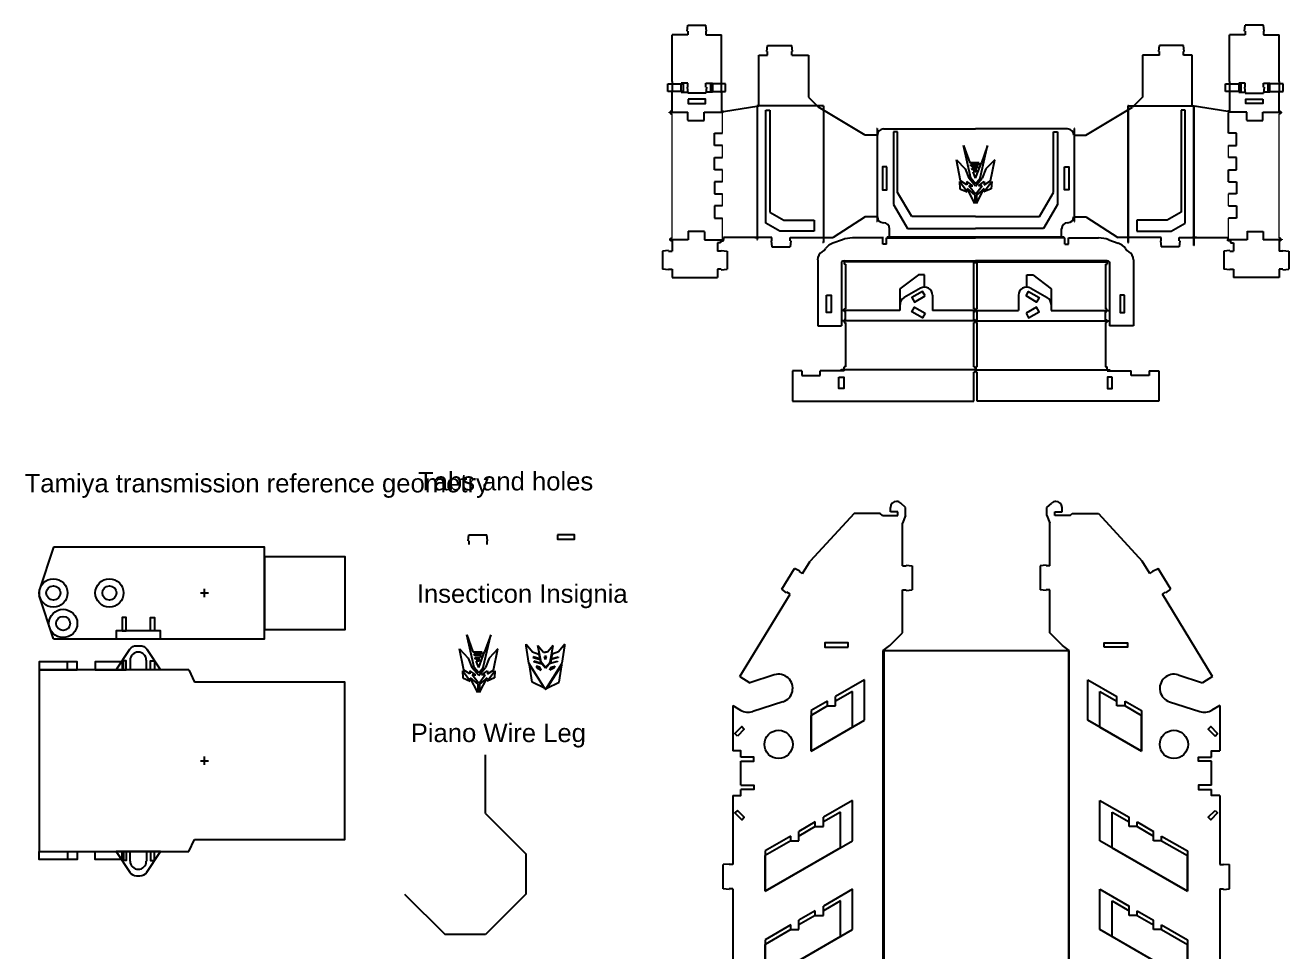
# Model space of a CAD drawing. Header units: inches. Extents: x 1422.9 to 1482.5, y 123.1 to 197.2.
# Drawn here: x 1422.96 to 1435.28, y 167.84 to 176.87 of the extents above; entities that cross this region are included whole.
import ezdxf

# ---------------------------------------------------------------- set-up
doc = ezdxf.new("R2010")
doc.units = ezdxf.units.IN
doc.header["$LTSCALE"] = 0.2
doc.header["$MEASUREMENT"] = 0
doc.layers.get('0').update_dxf_attribs({"color": 255})
for name, color, linetype in [('EXTENTS', 5, 'Continuous'), ('FLEXURES', 1, 'Continuous'), ('OUTLINES', 250, 'Continuous')]:
    doc.layers.add(name, color=color, linetype=linetype)
doc.styles.get("Standard").update_dxf_attribs({"font": 'arial.ttf'})

# ---------------------------------------------------------------- blocks, each defined once
blk = doc.blocks.new('*U195')
at = {"layer": 'OUTLINES'}
blk.add_lwpolyline([(-0.95, 1.08), (0.13, 1.08), (0.13, -3.18), (-0.95, -3.18)], close=True, dxfattribs=at)
blk = doc.blocks.new('*U71')
at = {"layer": 'OUTLINES'}
for p, q in [((-1.5, 2.25), (-2.4, 2.25)), ((-1.5, 2.25), (-1.5, 2.4)), ((-1.5, 2.4), (0, 2.25)), ((0, -2.25), (0, 2.25)), ((-1.5, -2.25), (-2.4, -2.25)), ((-1.5, -2.25), (-1.5, -2.4)), ((-1.5, -2.4), (0, -2.25))]:
    blk.add_line(p, q, dxfattribs=at)
blk = doc.blocks.new('*U167')
at = {"layer": 'OUTLINES'}
blk.add_lwpolyline([(0.16, 1.85), (-0.92, 1.85), (-0.92, -3.91), (0.16, -3.91)], close=True, dxfattribs=at)
blk = doc.blocks.new('Tabs')
at = {"layer": 'OUTLINES'}
for p, q in [((-1.5, 3), (-1.5, 3.15)), ((-1.5, 3.15), (0, 3)), ((-2.4, 3), (-1.5, 3)), ((0, 3), (0, -3)), ((-2.4, -3), (-1.5, -3)), ((-1.5, -3), (-1.5, -3.15)), ((-1.5, -3.15), (0, -3))]:
    blk.add_line(p, q, dxfattribs=at)
blk = doc.blocks.new('*U39')
at = {"layer": 'EXTENTS', "color": 3}
for p, q in [((5, 45.89), (8.69, 52.28)), ((18.69, 52.28), (6.19, 30.63)), ((8.69, 52.28), (18.69, 52.28)), ((27, 45.89), (30.69, 52.28)), ((40.69, 52.28), (28.19, 30.63)), ((30.69, 52.28), (40.69, 52.28)), ((1.5, 39.83), (3.85, 43.89)), ((6.16, 43.89), (3.85, 43.89)), ((6.16, 45.89), (5, 45.89)), ((6.16, 45.89), (6.16, 43.89)), ((23.5, 39.83), (25.85, 43.89)), ((28.16, 43.89), (25.85, 43.89)), ((28.16, 45.89), (27, 45.89)), ((28.16, 45.89), (28.16, 43.89)), ((-28.39, 36.83), (-26.05, 40.89)), ((-26.05, 40.89), (-16.05, 40.89)), ((-16.05, 40.89), (-23.7, 27.63)), ((-3.81, 30.63), (0.35, 37.83)), ((2.66, 37.83), (0.35, 37.83)), ((2.66, 39.83), (1.5, 39.83)), ((2.66, 39.83), (2.66, 37.83)), ((18.19, 30.63), (22.35, 37.83)), ((24.66, 37.83), (22.35, 37.83)), ((24.66, 39.83), (23.5, 39.83)), ((24.66, 39.83), (24.66, 37.83)), ((-33.7, 27.63), (-29.55, 34.83)), ((-27.24, 34.83), (-29.55, 34.83)), ((-27.24, 36.83), (-28.39, 36.83)), ((-27.24, 36.83), (-27.24, 34.83)), ((6.19, 30.63), (-3.81, 30.63)), ((28.19, 30.63), (18.19, 30.63)), ((-23.7, 27.63), (-33.7, 27.63)), ((-23.7, -27.63), (-33.7, -27.63)), ((-33.7, -27.63), (-29.55, -34.83)), ((-16.05, -40.89), (-23.7, -27.63)), ((6.19, -30.63), (-3.81, -30.63)), ((-3.81, -30.63), (0.35, -37.83)), ((18.69, -52.28), (6.19, -30.63)), ((28.19, -30.63), (18.19, -30.63)), ((18.19, -30.63), (22.35, -37.83)), ((40.69, -52.28), (28.19, -30.63)), ((-27.24, -34.83), (-29.55, -34.83)), ((-28.39, -36.83), (-26.05, -40.89)), ((-27.24, -36.83), (-28.39, -36.83)), ((-27.24, -36.83), (-27.24, -34.83)), ((2.66, -37.83), (0.35, -37.83)), ((1.5, -39.83), (3.85, -43.89)), ((2.66, -39.83), (1.5, -39.83)), ((2.66, -39.83), (2.66, -37.83)), ((24.66, -37.83), (22.35, -37.83)), ((24.66, -39.83), (23.5, -39.83)), ((23.5, -39.83), (25.85, -43.89)), ((24.66, -39.83), (24.66, -37.83)), ((-26.05, -40.89), (-16.05, -40.89)), ((6.16, -43.89), (3.85, -43.89)), ((5, -45.89), (8.69, -52.28)), ((6.16, -45.89), (5, -45.89)), ((6.16, -45.89), (6.16, -43.89)), ((28.16, -43.89), (25.85, -43.89)), ((28.16, -45.89), (27, -45.89)), ((27, -45.89), (30.69, -52.28)), ((28.16, -45.89), (28.16, -43.89)), ((8.69, -52.28), (18.69, -52.28)), ((30.69, -52.28), (40.69, -52.28))]:
    blk.add_line(p, q, dxfattribs=at)
at = {"layer": 'FLEXURES'}
for points in [[(-40.95, 23), (-40.95, 22.85), (40.95, 22.85), (40.95, 23)], [(-40.95, -23), (-40.95, -22.85), (40.95, -22.85), (40.95, -23)]]:
    blk.add_lwpolyline(points, close=True, dxfattribs=at)
at = {"layer": 'OUTLINES'}
for p, q in [((-27.35, 60.28), (-16.06, 60.28)), ((-27.35, 60.28), (-26.2, 58.35)), ((-5.06, 60.28), (12.09, 60.28)), ((18.09, 60.28), (22.58, 60.28)), ((22.58, 60.28), (40.69, 60.28)), ((40.69, 60.28), (52.43, 48.26)), ((-34.48, 58.5), (-54.91, 46.08)), ((-34.48, 58.5), (-32.97, 56.02)), ((-34.89, 49.99), (-32.97, 56.02)), ((-28.22, 47.87), (-25.85, 55.33)), ((6.16, 45.89), (9.85, 52.28)), ((7.93, 33.63), (18.69, 52.28)), ((18.69, 52.28), (9.85, 52.28)), ((28.16, 45.89), (31.85, 52.28)), ((29.93, 33.63), (40.69, 52.28)), ((40.69, 52.28), (31.85, 52.28)), ((2.66, 39.83), (5, 43.89)), ((6.16, 43.89), (5, 43.89)), ((6.16, 45.89), (6.16, 43.89)), ((24.66, 39.83), (27, 43.89)), ((28.16, 43.89), (27, 43.89)), ((28.16, 45.89), (28.16, 43.89)), ((56.64, 43.98), (60.01, 40.52)), ((-74.9, 30.24), (-63.08, 41.11)), ((-60.04, 42.97), (-63.08, 41.11)), ((-27.24, 36.83), (-24.89, 40.89)), ((-16.05, 40.89), (-24.89, 40.89)), ((-21.97, 30.63), (-16.05, 40.89)), ((-0.92, 33.63), (1.5, 37.83)), ((2.66, 37.83), (1.5, 37.83)), ((2.66, 39.83), (2.66, 37.83)), ((21.08, 33.63), (23.5, 37.83)), ((24.66, 37.83), (23.5, 37.83)), ((24.66, 39.83), (24.66, 37.83)), ((60.01, 40.52), (60.3, 29.32)), ((-30.82, 30.63), (-28.39, 34.83)), ((-27.24, 34.83), (-28.39, 34.83)), ((-27.24, 36.83), (-27.24, 34.83)), ((7.93, 33.63), (-0.92, 33.63)), ((29.93, 33.63), (21.08, 33.63)), ((-74.9, 23.74), (-74.9, 30.24)), ((-21.97, 30.63), (-30.82, 30.63)), ((74.4, 22.74), (60.3, 29.32)), ((-74.4, 23.24), (-74.9, 23.74)), ((-74.4, 23.24), (-74.4, 21.24)), ((-74.4, 23.24), (-74.4, 21.24)), ((-74.4, 23.24), (-74.4, 23.24)), ((-40.95, 23), (-42.15, 21.39)), ((-40.95, -23), (-40.95, 23)), ((40.95, -23), (40.95, 23)), ((40.95, 23), (42.15, 21.39)), ((74.4, 22.74), (74.4, 19.44)), ((74.4, 22.74), (74.4, 19.44)), ((-75.3, 21.24), (-76.35, 21.24)), ((-75.3, 21.24), (-76.35, 21.24)), ((-75.3, 19.44), (-75.3, 21.24)), ((-75.3, 19.44), (-75.3, 21.24)), ((-74.4, 19.44), (-75.3, 19.44)), ((-74.4, 19.44), (-75.3, 19.44)), ((-74.4, 21.24), (-74.4, 19.44)), ((-74.4, 21.24), (-74.4, 19.44)), ((-42.15, 21.39), (-45.3, 18.24)), ((42.15, 21.39), (45.3, 18.24)), ((74.4, 19.44), (75.3, 19.44)), ((74.4, 19.44), (75.3, 19.44)), ((75.3, 19.44), (75.3, 21.24)), ((75.3, 21.24), (76.35, 21.24)), ((75.3, 19.44), (75.3, 21.24)), ((75.3, 21.24), (76.35, 21.24)), ((-76.35, 17.49), (-77.41, 18.68)), ((-74.4, 17.49), (-76.35, 17.49)), ((-74.4, 17.49), (-72.45, 18.24)), ((-61.95, 18.24), (-72.45, 18.24)), ((-45.3, 18.24), (-55.95, 18.24)), ((55.8, 18.24), (45.3, 18.24)), ((72.45, 18.24), (61.8, 18.24)), ((74.4, 17.49), (72.45, 18.24)), ((74.4, 17.49), (76.35, 17.49)), ((76.35, 17.49), (77.41, 18.68)), ((-76.35, -17.49), (-77.41, -18.68)), ((-74.4, -17.49), (-76.35, -17.49)), ((-74.4, -17.49), (-72.45, -18.24)), ((-61.95, -18.24), (-72.45, -18.24)), ((-45.3, -18.24), (-55.95, -18.24)), ((-42.15, -21.39), (-45.3, -18.24)), ((42.15, -21.39), (45.3, -18.24)), ((55.8, -18.24), (45.3, -18.24)), ((72.45, -18.24), (61.8, -18.24)), ((74.4, -17.49), (72.45, -18.24)), ((74.4, -17.49), (76.35, -17.49)), ((76.35, -17.49), (77.41, -18.68)), ((-75.3, -21.24), (-76.35, -21.24)), ((-75.3, -21.24), (-76.35, -21.24)), ((-75.3, -19.44), (-75.3, -21.24)), ((-74.4, -19.44), (-75.3, -19.44)), ((-75.3, -19.44), (-75.3, -21.24)), ((-74.4, -19.44), (-75.3, -19.44)), ((-74.4, -21.24), (-74.4, -19.44)), ((-74.4, -23.24), (-74.4, -19.44)), ((-40.95, -23), (-42.15, -21.39)), ((40.95, -23), (42.15, -21.39)), ((74.4, -22.74), (74.4, -19.44)), ((74.4, -19.44), (75.3, -19.44)), ((74.4, -22.74), (74.4, -19.44)), ((74.4, -19.44), (75.3, -19.44)), ((75.3, -19.44), (75.3, -21.24)), ((75.3, -19.44), (75.3, -21.24)), ((75.3, -21.24), (76.35, -21.24)), ((75.3, -21.24), (76.35, -21.24)), ((-74.4, -23.24), (-74.9, -23.74)), ((-74.9, -23.74), (-74.9, -30.24)), ((74.4, -22.74), (60.3, -29.32)), ((-74.9, -30.24), (-63.08, -41.11)), ((-21.97, -30.63), (-30.82, -30.63)), ((-30.82, -30.63), (-28.39, -34.83)), ((-21.97, -30.63), (-16.05, -40.89)), ((60.01, -40.52), (60.3, -29.32)), ((7.93, -33.63), (-0.92, -33.63)), ((-0.92, -33.63), (1.5, -37.83)), ((7.93, -33.63), (18.69, -52.28)), ((29.93, -33.63), (21.08, -33.63)), ((21.08, -33.63), (23.5, -37.83)), ((29.93, -33.63), (40.69, -52.28)), ((-27.24, -34.83), (-28.39, -34.83)), ((-27.24, -36.83), (-27.24, -34.83)), ((-27.24, -36.83), (-24.89, -40.89)), ((2.66, -37.83), (1.5, -37.83)), ((2.66, -39.83), (2.66, -37.83)), ((2.66, -39.83), (5, -43.89)), ((24.66, -37.83), (23.5, -37.83)), ((24.66, -39.83), (24.66, -37.83)), ((24.66, -39.83), (27, -43.89)), ((56.64, -43.98), (60.01, -40.52)), ((-60.04, -42.97), (-63.08, -41.11)), ((-16.05, -40.89), (-24.89, -40.89)), ((-34.48, -58.5), (-54.91, -46.08)), ((6.16, -43.89), (5, -43.89)), ((6.16, -45.89), (6.16, -43.89)), ((6.16, -45.89), (9.85, -52.28)), ((28.16, -43.89), (27, -43.89)), ((28.16, -45.89), (28.16, -43.89)), ((28.16, -45.89), (31.85, -52.28)), ((-34.89, -49.99), (-32.97, -56.02)), ((-28.22, -47.87), (-25.85, -55.33)), ((40.69, -60.28), (52.43, -48.26)), ((18.69, -52.28), (9.85, -52.28)), ((40.69, -52.28), (31.85, -52.28)), ((-34.48, -58.5), (-32.97, -56.02)), ((-27.35, -60.28), (-26.2, -58.35)), ((-27.35, -60.28), (-16.06, -60.28)), ((-5.06, -60.28), (12.09, -60.28)), ((18.09, -60.28), (22.58, -60.28)), ((22.58, -60.28), (40.69, -60.28))]:
    blk.add_line(p, q, dxfattribs=at)
for points in [[(-19.76, 59.11), (-20.4, 59.75), (-22.1, 58.05), (-21.46, 57.41)], [(-1.35, 59.11), (-0.71, 59.75), (0.99, 58.05), (0.35, 57.41)], [(-19.76, -59.11), (-20.4, -59.75), (-22.1, -58.05), (-21.46, -57.41)], [(-1.35, -59.11), (-0.71, -59.75), (0.99, -58.05), (0.35, -57.41)]]:
    blk.add_lwpolyline(points, close=True, dxfattribs=at)
for points in [[(-14.56, 58.28), (-16.06, 58.28), (-16.06, 60.28)], [(-5.06, 60.28), (-5.06, 58.28), (-6.56, 58.28)], [(-13.56, 58.28), (-13.56, 55.03), (-14.56, 55.03), (-14.56, 58.28)], [(-7.56, 58.28), (-13.56, 58.28)], [(-7.56, 58.28), (-7.56, 55.03), (-6.56, 55.03), (-6.56, 58.28)], [(-13.56, -58.28), (-13.56, -55.03), (-14.56, -55.03), (-14.56, -58.28)], [(-7.56, -58.28), (-7.56, -55.03), (-6.56, -55.03), (-6.56, -58.28)], [(-14.56, -58.28), (-16.06, -58.28), (-16.06, -60.28)], [(-7.56, -58.28), (-13.56, -58.28)], [(-5.06, -60.28), (-5.06, -58.28), (-6.56, -58.28)]]:
    blk.add_lwpolyline(points, dxfattribs=at)
for centre in [(-17.7, 48.93), (-17.7, -48.93)]:
    blk.add_circle(centre, 3.5, dxfattribs=at)
for centre, radius, start, end in [((-29.16, 56.47), 3.5, 340.9837, 32.3831), ((-31.56, 48.93), 3.5, 162.3585, 342.3736), ((-76.35, 19.74), 1.5, 90, 180), ((-76.35, 19.74), 1.5, 180, 225), ((76.35, 19.74), 1.5, 0, 90), ((76.35, 19.74), 1.5, 315, 0), ((-76.35, -19.74), 1.5, 135, 180), ((76.35, -19.74), 1.5, 0, 45), ((-76.35, -19.74), 1.5, 180, 270), ((76.35, -19.74), 1.5, 270, 0), ((-31.56, -48.93), 3.5, 17.6264, 197.6415), ((-29.16, -56.47), 3.5, 327.6169, 19.0163)]:
    blk.add_arc(centre, radius, start, end, dxfattribs=at)
at = {"layer": 'OUTLINES', "xscale": -1}
for name, p, rotation in [('Tabs', (15.09, 62.68), 270), ('Tabs', (56.25, 47.8), 224.4397946418061), ('Tabs', (-58.72, 46.58), 301.2154187285068), ('*U167', (-41.92, 33.56), 180), ('*U167', (41.78, 33.56), 180), ('Tabs', (-58.95, 15.84), 90), ('Tabs', (58.8, 15.84), 90)]:
    blk.add_blockref(name, p, dxfattribs=dict(at, rotation=rotation))
at = {"layer": 'OUTLINES'}
for p, rotation in [((-58.95, -15.84), 89.99999999999999), ((58.8, -15.84), 89.99999999999999), ((-58.72, -46.58), 238.7845812714932), ((56.25, -47.8), 315.5602053581939), ((15.09, -62.68), 270)]:
    blk.add_blockref('Tabs', p, dxfattribs=dict(at, rotation=rotation))
for p in [(-41.92, -33.56), (41.78, -33.56)]:
    blk.add_blockref('*U167', p, dxfattribs=at)
blk = doc.blocks.new('Endcap Thin Flexures')
at = {"layer": 'EXTENTS', "color": 3}
for p, q in [((5.568, 6.009), (5.568, 7.111)), ((5.568, 7.111), (5.607, 7.111)), ((5.607, 7.111), (5.607, 6.117)), ((9.655, 7.111), (9.616, 7.111)), ((9.616, 7.111), (9.616, 6.117)), ((9.655, 6.009), (9.655, 7.111)), ((6.852, 6.901), (6.813, 6.901)), ((6.813, 6.901), (6.813, 6.192)), ((6.852, 6.31), (6.852, 6.901)), ((8.371, 6.31), (8.371, 6.901)), ((8.371, 6.901), (8.41, 6.901)), ((8.41, 6.901), (8.41, 6.192)), ((7.567, 6.448), (7.494, 6.766)), ((7.494, 6.766), (7.555, 6.598)), ((7.656, 6.448), (7.729, 6.766)), ((7.729, 6.766), (7.668, 6.598)), ((7.466, 6.423), (7.425, 6.627)), ((7.425, 6.627), (7.51, 6.538)), ((7.51, 6.538), (7.546, 6.448)), ((7.646, 6.598), (7.555, 6.598)), ((7.567, 6.566), (7.563, 6.577)), ((7.638, 6.577), (7.563, 6.577)), ((7.634, 6.566), (7.567, 6.566)), ((7.581, 6.53), (7.575, 6.545)), ((7.627, 6.545), (7.575, 6.545)), ((7.623, 6.53), (7.581, 6.53)), ((7.612, 6.447), (7.668, 6.598)), ((7.623, 6.53), (7.616, 6.509)), ((7.623, 6.53), (7.623, 6.53)), ((7.627, 6.545), (7.628, 6.545)), ((7.635, 6.566), (7.628, 6.545)), ((7.634, 6.566), (7.635, 6.566)), ((7.638, 6.577), (7.639, 6.577)), ((7.646, 6.598), (7.639, 6.577)), ((7.713, 6.538), (7.677, 6.448)), ((7.798, 6.627), (7.713, 6.538)), ((7.757, 6.423), (7.798, 6.627)), ((7.53, 6.315), (7.454, 6.415)), ((7.454, 6.415), (7.458, 6.345)), ((7.526, 6.384), (7.466, 6.423)), ((7.584, 6.375), (7.526, 6.415)), ((7.526, 6.415), (7.526, 6.384)), ((7.612, 6.37), (7.546, 6.448)), ((7.612, 6.393), (7.567, 6.448)), ((7.612, 6.447), (7.589, 6.509)), ((7.616, 6.509), (7.589, 6.509)), ((7.612, 6.37), (7.677, 6.448)), ((7.612, 6.393), (7.656, 6.448)), ((7.616, 6.509), (7.616, 6.509)), ((7.639, 6.375), (7.697, 6.415)), ((7.693, 6.315), (7.769, 6.415)), ((7.697, 6.384), (7.757, 6.423)), ((7.697, 6.415), (7.697, 6.384)), ((7.769, 6.415), (7.765, 6.345)), ((6.989, 6.074), (6.852, 6.31)), ((7.458, 6.345), (7.53, 6.315)), ((7.603, 6.201), (7.529, 6.348)), ((7.529, 6.348), (7.603, 6.284)), ((7.612, 6.291), (7.547, 6.375)), ((7.547, 6.375), (7.584, 6.375)), ((7.603, 6.284), (7.603, 6.201)), ((7.612, 6.291), (7.676, 6.375)), ((7.62, 6.201), (7.694, 6.348)), ((7.694, 6.348), (7.62, 6.284)), ((7.62, 6.284), (7.62, 6.201)), ((7.676, 6.375), (7.639, 6.375)), ((7.765, 6.345), (7.693, 6.315)), ((8.235, 6.074), (8.371, 6.31)), ((6.813, 6.192), (6.949, 5.956)), ((8.41, 6.192), (8.274, 5.956)), ((5.607, 6.117), (5.744, 6.038)), ((5.744, 6.038), (6.04, 6.038)), ((6.04, 6.038), (6.04, 5.93)), ((7.612, 6.074), (6.989, 6.074)), ((7.612, 6.074), (8.235, 6.074)), ((9.48, 6.038), (9.183, 6.038)), ((9.183, 6.038), (9.183, 5.93)), ((9.616, 6.117), (9.48, 6.038)), ((5.704, 5.93), (5.568, 6.009)), ((6.04, 5.93), (5.704, 5.93)), ((6.949, 5.956), (7.612, 5.956)), ((8.274, 5.956), (7.612, 5.956)), ((9.183, 5.93), (9.519, 5.93)), ((9.519, 5.93), (9.655, 6.009))]:
    blk.add_line(p, q, dxfattribs=at)
at = {"layer": 'FLEXURES'}
for p, q in [((4.614, 7.367), (4.762, 7.367)), ((4.614, 7.293), (4.614, 7.367)), ((4.762, 7.293), (4.614, 7.293)), ((4.762, 7.367), (4.762, 7.293)), ((5.175, 7.367), (5.028, 7.367)), ((5.028, 7.367), (5.028, 7.293)), ((5.028, 7.293), (5.175, 7.293)), ((5.175, 7.293), (5.175, 7.367)), ((10.048, 7.367), (10.196, 7.367)), ((10.048, 7.293), (10.048, 7.367)), ((10.196, 7.293), (10.048, 7.293)), ((10.196, 7.367), (10.196, 7.293)), ((10.609, 7.367), (10.461, 7.367)), ((10.461, 7.367), (10.461, 7.293)), ((10.461, 7.293), (10.609, 7.293)), ((10.609, 7.293), (10.609, 7.367)), ((6.128, 7.153), (5.48, 7.153)), ((5.48, 7.153), (5.48, 7.141)), ((5.485, 7.153), (5.48, 7.153)), ((5.485, 5.849), (5.485, 7.153)), ((6.121, 7.153), (6.128, 7.153)), ((6.128, 7.153), (6.128, 5.82)), ((9.102, 7.153), (9.095, 7.153)), ((9.095, 7.153), (9.095, 5.82)), ((9.095, 7.153), (9.743, 7.153)), ((9.102, 5.82), (9.102, 7.153)), ((9.738, 5.79), (9.738, 7.153)), ((9.743, 7.153), (9.743, 7.141)), ((4.629, 7.086), (4.629, 7.092)), ((4.629, 7.092), (4.808, 7.092)), ((4.966, 7.092), (5.146, 7.092)), ((5.146, 7.092), (5.146, 7.086)), ((10.078, 7.092), (10.078, 7.086)), ((10.254, 7.092), (10.078, 7.092)), ((10.078, 6.886), (10.078, 7.086)), ((10.412, 7.092), (10.592, 7.092)), ((10.592, 7.086), (10.592, 7.092)), ((6.647, 6.931), (6.651, 6.931)), ((6.651, 6.931), (6.651, 6.026)), ((8.577, 6.931), (8.572, 6.931)), ((8.572, 6.931), (8.572, 6.026)), ((10.078, 6.413), (10.078, 6.531)), ((6.651, 6.026), (6.647, 6.026)), ((8.572, 6.026), (8.577, 6.026)), ((4.632, 5.852), (4.632, 5.846)), ((4.811, 5.846), (4.632, 5.846)), ((4.969, 5.846), (5.146, 5.846)), ((5.146, 5.846), (5.146, 5.852)), ((5.48, 5.849), (5.485, 5.849)), ((6.128, 5.82), (6.121, 5.82)), ((6.751, 5.877), (6.751, 5.865)), ((6.751, 5.877), (8.472, 5.877)), ((6.751, 5.865), (7.612, 5.865)), ((8.472, 5.865), (7.612, 5.865)), ((8.472, 5.877), (8.472, 5.865)), ((9.095, 5.82), (9.102, 5.82)), ((9.743, 5.79), (9.738, 5.79)), ((10.078, 5.846), (10.078, 5.852)), ((10.257, 5.846), (10.078, 5.846)), ((10.595, 5.846), (10.415, 5.846)), ((10.595, 5.852), (10.595, 5.846)), ((6.331, 5.632), (6.331, 5.641)), ((6.331, 5.641), (7.612, 5.641)), ((7.612, 5.632), (6.331, 5.632)), ((8.893, 5.641), (7.612, 5.641)), ((7.612, 5.632), (8.893, 5.632)), ((8.893, 5.632), (8.893, 5.641)), ((6.312, 5.158), (6.312, 5.164)), ((6.875, 5.158), (6.312, 5.158)), ((7.609, 5.058), (6.312, 5.058)), ((6.312, 5.058), (6.312, 5.052)), ((7.609, 5.158), (7.193, 5.158)), ((7.609, 5.164), (7.609, 5.158)), ((7.609, 5.052), (7.609, 5.058)), ((7.614, 5.164), (7.614, 5.158)), ((7.614, 5.158), (8.031, 5.158)), ((7.614, 5.058), (8.911, 5.058)), ((7.614, 5.052), (7.614, 5.058)), ((8.348, 5.158), (8.911, 5.158)), ((8.911, 5.158), (8.911, 5.164)), ((8.911, 5.058), (8.911, 5.052)), ((6.305, 4.579), (6.305, 4.585)), ((7.609, 4.579), (6.305, 4.579)), ((7.609, 4.585), (7.609, 4.579)), ((7.614, 4.585), (7.614, 4.579)), ((7.614, 4.579), (8.918, 4.579)), ((8.918, 4.579), (8.918, 4.585))]:
    blk.add_line(p, q, dxfattribs=at)
at = {"layer": 'FLEXURES', "lineweight": 0}
for p, q in [((5.5, 7.153), (5.48, 7.153)), ((5.48, 7.153), (5.48, 5.849)), ((9.723, 7.153), (9.743, 7.153)), ((9.743, 7.153), (9.743, 5.79)), ((5.146, 6.886), (5.146, 7.086)), ((5.146, 6.649), (5.146, 6.768)), ((10.078, 6.649), (10.078, 6.768)), ((5.146, 6.413), (5.146, 6.531)), ((5.146, 6.177), (5.146, 6.295)), ((10.078, 6.177), (10.078, 6.295)), ((5.146, 5.852), (5.146, 6.059)), ((10.078, 5.852), (10.078, 6.059))]:
    blk.add_line(p, q, dxfattribs=at)
at = {"layer": 'OUTLINES'}
for p, q in [((4.8, 7.881), (4.806, 7.94)), ((4.806, 7.94), (4.983, 7.94)), ((4.989, 7.881), (4.983, 7.94)), ((10.234, 7.881), (10.24, 7.94)), ((10.417, 7.94), (10.24, 7.94)), ((10.423, 7.881), (10.417, 7.94)), ((4.806, 7.845), (4.654, 7.845)), ((4.654, 7.391), (4.654, 7.845)), ((4.806, 7.881), (4.8, 7.881)), ((4.806, 7.881), (4.806, 7.845)), ((4.983, 7.881), (4.983, 7.845)), ((4.983, 7.881), (4.989, 7.881)), ((4.983, 7.845), (5.136, 7.845)), ((5.136, 7.391), (5.136, 7.845)), ((10.087, 7.391), (10.087, 7.845)), ((10.24, 7.845), (10.087, 7.845)), ((10.24, 7.881), (10.234, 7.881)), ((10.24, 7.881), (10.24, 7.845)), ((10.417, 7.881), (10.417, 7.845)), ((10.417, 7.881), (10.423, 7.881)), ((10.417, 7.845), (10.57, 7.845)), ((10.57, 7.391), (10.57, 7.845)), ((5.5, 7.153), (5.5, 7.647)), ((5.5, 7.647), (5.584, 7.647)), ((5.578, 7.683), (5.584, 7.742)), ((5.584, 7.683), (5.578, 7.683)), ((5.584, 7.742), (5.82, 7.742)), ((5.584, 7.647), (5.584, 7.683)), ((5.826, 7.683), (5.82, 7.742)), ((5.82, 7.647), (5.82, 7.683)), ((5.82, 7.683), (5.826, 7.683)), ((5.82, 7.647), (5.983, 7.647)), ((5.983, 7.647), (5.983, 7.239)), ((9.403, 7.647), (9.24, 7.647)), ((9.24, 7.647), (9.24, 7.239)), ((9.397, 7.683), (9.403, 7.742)), ((9.403, 7.683), (9.397, 7.683)), ((9.639, 7.742), (9.403, 7.742)), ((9.403, 7.647), (9.403, 7.683)), ((9.645, 7.683), (9.639, 7.742)), ((9.639, 7.647), (9.639, 7.683)), ((9.639, 7.683), (9.645, 7.683)), ((9.723, 7.647), (9.639, 7.647)), ((9.723, 7.153), (9.723, 7.647)), ((4.654, 7.391), (4.654, 7.287)), ((5.136, 7.281), (5.136, 7.393)), ((10.087, 7.391), (10.087, 7.287)), ((10.57, 7.391), (10.57, 7.287)), ((4.654, 7.102), (4.654, 7.287)), ((4.806, 7.373), (4.742, 7.373)), ((4.742, 7.287), (4.742, 7.373)), ((4.742, 7.287), (4.805, 7.287)), ((4.806, 7.337), (4.8, 7.337)), ((4.8, 7.337), (4.806, 7.278)), ((4.806, 7.337), (4.806, 7.373)), ((4.983, 7.278), (4.806, 7.278)), ((4.983, 7.373), (5.047, 7.373)), ((4.983, 7.337), (4.983, 7.373)), ((4.983, 7.337), (4.989, 7.337)), ((4.989, 7.337), (4.983, 7.278)), ((5.047, 7.287), (4.984, 7.287)), ((5.047, 7.373), (5.047, 7.287)), ((5.136, 7.287), (5.136, 7.101)), ((5.5, 7.153), (5.5, 7.339)), ((9.723, 7.153), (9.723, 7.339)), ((10.087, 7.287), (10.087, 7.101)), ((10.24, 7.373), (10.176, 7.373)), ((10.176, 7.373), (10.176, 7.287)), ((10.176, 7.287), (10.239, 7.287)), ((10.24, 7.337), (10.234, 7.337)), ((10.234, 7.337), (10.24, 7.278)), ((10.24, 7.337), (10.24, 7.373)), ((10.24, 7.278), (10.417, 7.278)), ((10.417, 7.373), (10.481, 7.373)), ((10.417, 7.337), (10.417, 7.373)), ((10.417, 7.337), (10.423, 7.337)), ((10.423, 7.337), (10.417, 7.278)), ((10.481, 7.287), (10.418, 7.287)), ((10.481, 7.287), (10.481, 7.373)), ((10.57, 7.102), (10.57, 7.287)), ((5.154, 7.097), (5.5, 7.153)), ((5.983, 7.239), (6.082, 7.141)), ((9.24, 7.239), (9.142, 7.141)), ((10.069, 7.097), (9.723, 7.153)), ((4.654, 7.102), (4.64, 7.102)), ((4.64, 7.102), (4.64, 7.076)), ((4.64, 7.076), (4.654, 7.076)), ((4.808, 7.014), (4.808, 7.092)), ((4.966, 7.014), (4.966, 7.092)), ((5.136, 7.101), (5.154, 7.101)), ((5.154, 7.101), (5.154, 7.097)), ((6.537, 6.869), (6.082, 7.141)), ((8.686, 6.869), (9.142, 7.141)), ((10.087, 7.101), (10.069, 7.101)), ((10.069, 7.101), (10.069, 7.097)), ((10.254, 7.014), (10.254, 7.092)), ((10.412, 7.014), (10.412, 7.092)), ((10.57, 7.102), (10.583, 7.102)), ((10.583, 7.076), (10.57, 7.076)), ((10.583, 7.102), (10.583, 7.076)), ((4.808, 7.014), (4.808, 7.01)), ((4.808, 7.01), (4.966, 7.01)), ((4.966, 7.01), (4.966, 7.014)), ((6.714, 6.928), (7.612, 6.928)), ((8.509, 6.928), (7.612, 6.928)), ((10.254, 7.014), (10.254, 7.01)), ((10.254, 7.01), (10.412, 7.01)), ((10.412, 7.01), (10.412, 7.014)), ((5.067, 6.768), (5.067, 6.886)), ((5.067, 6.886), (5.146, 6.886)), ((6.655, 6.869), (6.537, 6.869)), ((8.568, 6.869), (8.686, 6.869)), ((10.156, 6.886), (10.078, 6.886)), ((10.156, 6.768), (10.156, 6.886)), ((5.146, 6.768), (5.067, 6.768)), ((10.078, 6.768), (10.156, 6.768)), ((5.067, 6.531), (5.067, 6.649)), ((5.067, 6.649), (5.146, 6.649)), ((5.146, 6.531), (5.067, 6.531)), ((10.156, 6.649), (10.078, 6.649)), ((10.078, 6.531), (10.156, 6.531)), ((10.156, 6.531), (10.156, 6.649)), ((5.146, 6.413), (5.067, 6.413)), ((5.067, 6.413), (5.067, 6.295)), ((10.078, 6.413), (10.156, 6.413)), ((10.156, 6.413), (10.156, 6.295)), ((5.067, 6.295), (5.146, 6.295)), ((10.156, 6.295), (10.078, 6.295)), ((5.146, 6.177), (5.067, 6.177)), ((5.067, 6.177), (5.067, 6.059)), ((10.078, 6.177), (10.156, 6.177)), ((10.156, 6.177), (10.156, 6.059)), ((5.067, 6.059), (5.146, 6.059)), ((6.537, 6.072), (6.224, 5.871)), ((6.655, 6.072), (6.537, 6.072)), ((8.568, 6.072), (8.686, 6.072)), ((8.686, 6.072), (8.999, 5.871)), ((10.156, 6.059), (10.078, 6.059)), ((4.811, 5.925), (4.811, 5.929)), ((4.969, 5.929), (4.811, 5.929)), ((4.811, 5.925), (4.811, 5.846)), ((4.969, 5.925), (4.969, 5.929)), ((4.969, 5.925), (4.969, 5.846)), ((6.774, 5.865), (6.774, 5.954)), ((8.45, 5.865), (8.45, 5.954)), ((10.257, 5.925), (10.257, 5.929)), ((10.257, 5.929), (10.415, 5.929)), ((10.257, 5.925), (10.257, 5.846)), ((10.415, 5.929), (10.415, 5.925)), ((10.415, 5.925), (10.415, 5.846)), ((4.64, 5.836), (4.64, 5.862)), ((4.64, 5.862), (4.654, 5.862)), ((4.654, 5.836), (4.64, 5.836)), ((4.654, 5.836), (4.654, 5.737)), ((5.126, 5.816), (5.096, 5.816)), ((5.096, 5.816), (5.096, 5.737)), ((5.126, 5.836), (5.154, 5.836)), ((5.126, 5.836), (5.126, 5.816)), ((5.459, 5.871), (5.154, 5.871)), ((5.154, 5.871), (5.154, 5.849)), ((5.154, 5.836), (5.154, 5.849)), ((5.459, 5.871), (5.497, 5.871)), ((5.497, 5.871), (5.459, 5.871)), ((5.627, 5.871), (5.497, 5.871)), ((5.627, 5.836), (5.621, 5.836)), ((5.621, 5.836), (5.627, 5.777)), ((5.627, 5.836), (5.627, 5.871)), ((5.804, 5.871), (6.224, 5.871)), ((5.804, 5.836), (5.804, 5.871)), ((5.804, 5.836), (5.81, 5.836)), ((5.81, 5.836), (5.804, 5.777)), ((6.314, 5.848), (6.222, 5.815)), ((6.715, 5.865), (6.413, 5.865)), ((6.708, 5.806), (6.708, 5.865)), ((6.743, 5.806), (6.708, 5.806)), ((6.743, 5.806), (6.743, 5.865)), ((6.75, 5.865), (6.774, 5.865)), ((8.48, 5.865), (8.45, 5.865)), ((8.48, 5.806), (8.48, 5.865)), ((8.48, 5.806), (8.516, 5.806)), ((8.516, 5.806), (8.516, 5.865)), ((8.516, 5.865), (8.81, 5.865)), ((8.909, 5.848), (9.001, 5.815)), ((9.419, 5.871), (8.999, 5.871)), ((9.419, 5.836), (9.413, 5.836)), ((9.413, 5.836), (9.419, 5.777)), ((9.419, 5.836), (9.419, 5.871)), ((9.596, 5.871), (9.726, 5.871)), ((9.596, 5.836), (9.596, 5.871)), ((9.596, 5.836), (9.602, 5.836)), ((9.602, 5.836), (9.596, 5.777)), ((9.765, 5.871), (9.726, 5.871)), ((9.726, 5.871), (9.765, 5.871)), ((9.765, 5.871), (10.069, 5.871)), ((10.069, 5.871), (10.069, 5.849)), ((10.069, 5.837), (10.069, 5.849)), ((10.097, 5.837), (10.069, 5.837)), ((10.097, 5.837), (10.097, 5.816)), ((10.097, 5.816), (10.127, 5.816)), ((10.127, 5.816), (10.127, 5.737)), ((10.583, 5.862), (10.57, 5.862)), ((10.57, 5.836), (10.583, 5.836)), ((10.57, 5.836), (10.57, 5.737)), ((10.583, 5.836), (10.583, 5.862)), ((4.618, 5.743), (4.559, 5.737)), ((4.559, 5.737), (4.559, 5.56)), ((4.618, 5.737), (4.618, 5.743)), ((4.618, 5.737), (4.654, 5.737)), ((5.132, 5.737), (5.096, 5.737)), ((5.132, 5.737), (5.132, 5.743)), ((5.132, 5.743), (5.191, 5.737)), ((5.191, 5.737), (5.191, 5.56)), ((5.627, 5.777), (5.804, 5.777)), ((9.596, 5.777), (9.419, 5.777)), ((10.091, 5.743), (10.032, 5.737)), ((10.032, 5.737), (10.032, 5.56)), ((10.091, 5.737), (10.091, 5.743)), ((10.091, 5.737), (10.127, 5.737)), ((10.605, 5.737), (10.57, 5.737)), ((10.605, 5.737), (10.605, 5.743)), ((10.605, 5.743), (10.664, 5.737)), ((10.664, 5.737), (10.664, 5.56)), ((4.618, 5.554), (4.559, 5.56)), ((4.618, 5.56), (4.618, 5.554)), ((4.618, 5.56), (4.654, 5.56)), ((4.654, 5.56), (4.654, 5.481)), ((5.096, 5.56), (5.096, 5.481)), ((5.132, 5.56), (5.096, 5.56)), ((5.132, 5.56), (5.132, 5.554)), ((5.132, 5.554), (5.191, 5.56)), ((6.073, 5.653), (6.073, 5.438)), ((6.306, 5.633), (6.306, 5.007)), ((6.331, 5.641), (6.331, 5.611)), ((6.345, 5.611), (6.331, 5.611)), ((6.345, 5.611), (6.345, 5.174)), ((7.595, 5.174), (7.595, 5.626)), ((7.595, 5.626), (7.628, 5.626)), ((7.628, 5.626), (7.595, 5.626)), ((7.628, 5.174), (7.628, 5.626)), ((8.878, 5.611), (8.893, 5.611)), ((8.878, 5.611), (8.878, 5.174)), ((8.893, 5.641), (8.893, 5.611)), ((8.917, 5.633), (8.917, 5.007)), ((9.15, 5.653), (9.15, 5.438)), ((10.091, 5.554), (10.032, 5.56)), ((10.091, 5.56), (10.127, 5.56)), ((10.091, 5.56), (10.091, 5.554)), ((10.127, 5.56), (10.127, 5.481)), ((10.57, 5.56), (10.57, 5.481)), ((10.605, 5.56), (10.57, 5.56)), ((10.605, 5.56), (10.605, 5.554)), ((10.605, 5.554), (10.664, 5.56)), ((4.654, 5.481), (5.096, 5.481)), ((6.073, 5.438), (6.073, 5.007)), ((7.055, 5.504), (6.875, 5.368)), ((7.114, 5.504), (7.055, 5.504)), ((7.114, 5.485), (7.114, 5.504)), ((7.114, 5.385), (7.114, 5.485)), ((8.11, 5.485), (8.11, 5.504)), ((8.11, 5.504), (8.169, 5.504)), ((8.11, 5.385), (8.11, 5.485)), ((8.169, 5.504), (8.348, 5.368)), ((9.15, 5.438), (9.15, 5.007)), ((10.57, 5.481), (10.127, 5.481)), ((6.875, 5.368), (6.875, 5.158)), ((7.075, 5.376), (6.915, 5.283)), ((7.193, 5.307), (7.193, 5.158)), ((8.031, 5.307), (8.031, 5.158)), ((8.149, 5.376), (8.308, 5.283)), ((8.348, 5.368), (8.348, 5.158)), ((6.331, 5.148), (6.331, 5.174)), ((6.331, 5.174), (6.345, 5.174)), ((7.609, 5.174), (7.595, 5.174)), ((7.609, 5.148), (7.609, 5.174)), ((7.614, 5.148), (7.614, 5.174)), ((7.614, 5.174), (7.628, 5.174)), ((8.892, 5.174), (8.878, 5.174)), ((8.892, 5.148), (8.892, 5.174)), ((6.345, 5.148), (6.331, 5.148)), ((6.345, 5.068), (6.331, 5.068)), ((6.331, 5.068), (6.331, 5.041)), ((6.345, 5.068), (6.345, 5.148)), ((7.595, 5.068), (7.595, 5.148)), ((7.595, 5.148), (7.609, 5.148)), ((7.595, 5.068), (7.609, 5.068)), ((7.609, 5.068), (7.609, 5.041)), ((7.628, 5.148), (7.614, 5.148)), ((7.628, 5.068), (7.614, 5.068)), ((7.614, 5.068), (7.614, 5.041)), ((7.628, 5.068), (7.628, 5.148)), ((8.878, 5.068), (8.878, 5.148)), ((8.878, 5.148), (8.892, 5.148)), ((8.878, 5.068), (8.892, 5.068)), ((8.892, 5.068), (8.892, 5.041)), ((6.073, 5.007), (6.306, 5.007)), ((6.331, 5.041), (6.345, 5.041)), ((6.345, 5.041), (6.345, 4.609)), ((7.595, 4.61), (7.595, 5.041)), ((7.609, 5.041), (7.595, 5.041)), ((7.614, 5.041), (7.628, 5.041)), ((7.628, 4.61), (7.628, 5.041)), ((8.892, 5.041), (8.878, 5.041)), ((8.878, 5.041), (8.878, 4.609)), ((9.15, 5.007), (8.917, 5.007)), ((5.919, 4.57), (5.826, 4.57)), ((5.826, 4.57), (5.826, 4.511)), ((5.919, 4.57), (5.919, 4.523)), ((6.331, 4.57), (6.096, 4.57)), ((6.096, 4.523), (6.096, 4.57)), ((6.331, 4.57), (6.331, 4.609)), ((6.345, 4.609), (6.331, 4.609)), ((7.595, 4.609), (7.609, 4.609)), ((7.609, 4.609), (7.609, 4.556)), ((7.628, 4.609), (7.614, 4.609)), ((7.614, 4.609), (7.614, 4.556)), ((8.878, 4.609), (8.893, 4.609)), ((8.893, 4.57), (8.893, 4.609)), ((8.893, 4.57), (9.127, 4.57)), ((9.127, 4.523), (9.127, 4.57)), ((9.305, 4.57), (9.398, 4.57)), ((9.305, 4.57), (9.305, 4.523)), ((9.398, 4.57), (9.398, 4.511)), ((5.826, 4.511), (5.826, 4.275)), ((5.919, 4.523), (6.096, 4.523)), ((7.595, 4.275), (7.595, 4.556)), ((7.609, 4.556), (7.595, 4.556)), ((7.614, 4.556), (7.628, 4.556)), ((7.628, 4.275), (7.628, 4.556)), ((9.305, 4.523), (9.127, 4.523)), ((9.398, 4.511), (9.398, 4.275)), ((5.826, 4.275), (7.595, 4.275)), ((9.398, 4.275), (7.628, 4.275))]:
    blk.add_line(p, q, dxfattribs=at)
at = {"layer": 'OUTLINES', "lineweight": 0}
for p, q in [((4.654, 5.862), (4.654, 7.076)), ((10.57, 5.862), (10.57, 7.076))]:
    blk.add_line(p, q, dxfattribs=at)
at = {"layer": 'OUTLINES'}
for points in [[(4.811, 7.22), (4.811, 7.177), (4.979, 7.177), (4.979, 7.22)], [(10.412, 7.22), (10.412, 7.177), (10.245, 7.177), (10.245, 7.22)], [(6.747, 6.56), (6.704, 6.56), (6.704, 6.334), (6.747, 6.334)], [(8.477, 6.56), (8.519, 6.56), (8.519, 6.334), (8.477, 6.334)], [(6.16, 5.307), (6.203, 5.307), (6.203, 5.139), (6.16, 5.139)], [(7.119, 5.3), (7.094, 5.344), (6.99, 5.284), (7.016, 5.24)], [(8.104, 5.3), (8.129, 5.344), (8.233, 5.284), (8.207, 5.24)], [(9.063, 5.307), (9.02, 5.307), (9.02, 5.139), (9.063, 5.139)], [(7.119, 5.131), (7.094, 5.086), (6.99, 5.146), (7.016, 5.19)], [(8.104, 5.131), (8.129, 5.086), (8.233, 5.146), (8.207, 5.19)], [(6.28, 4.507), (6.327, 4.507), (6.327, 4.398), (6.28, 4.398)], [(8.943, 4.507), (8.896, 4.507), (8.896, 4.398), (8.943, 4.398)]]:
    blk.add_lwpolyline(points, close=True, dxfattribs=at)
for centre, radius, start, end in [((6.714, 6.869), 0.0591, 90, 180), ((8.509, 6.869), 0.0591, 0, 90), ((6.714, 6.072), 0.0591, 180, 270), ((8.509, 6.072), 0.0591, 270, 0), ((6.714, 5.954), 0.0591, 0, 90), ((8.509, 5.954), 0.0591, 90, 180), ((6.271, 5.672), 0.151, 109.1531, 143.7239), ((6.413, 5.57), 0.295, 90, 109.6006), ((8.81, 5.57), 0.295, 70.3994, 90), ((8.952, 5.672), 0.151, 36.2761, 70.8469), ((6.161, 5.653), 0.0886, 120, 180), ((6.073, 5.806), 0.0886, 300, 330), ((9.15, 5.806), 0.0886, 210, 240), ((9.062, 5.653), 0.0886, 0, 60), ((6.331, 5.597), 0.0443, 90, 123.749), ((8.893, 5.597), 0.0443, 56.251, 90), ((7.114, 5.307), 0.0787, 0, 120), ((8.109, 5.307), 0.0787, 60, 180), ((6.954, 5.215), 0.0787, 120, 180), ((8.269, 5.215), 0.0787, 0, 60)]:
    blk.add_arc(centre, radius, start, end, dxfattribs=at)

msp = doc.modelspace()

# ---------------------------------------------------------------- linework, layer by layer
at = {"layer": 'EXTENTS', "color": 3}
for p, q in [((1427.336, 170.609), (1427.264, 170.927)), ((1427.264, 170.927), (1427.325, 170.759)), ((1427.426, 170.609), (1427.498, 170.927)), ((1427.498, 170.927), (1427.437, 170.759)), ((1427.843, 170.818), (1427.843, 170.836)), ((1427.843, 170.836), (1427.906, 170.76)), ((1427.871, 170.649), (1427.843, 170.818)), ((1427.989, 170.658), (1427.957, 170.823)), ((1427.957, 170.823), (1428.014, 170.756)), ((1428.108, 170.823), (1428.052, 170.756)), ((1428.077, 170.658), (1428.108, 170.823)), ((1428.222, 170.836), (1428.159, 170.76)), ((1428.194, 170.649), (1428.222, 170.818)), ((1428.222, 170.818), (1428.222, 170.836)), ((1427.235, 170.583), (1427.195, 170.788)), ((1427.195, 170.788), (1427.279, 170.698)), ((1427.279, 170.698), (1427.315, 170.608)), ((1427.415, 170.758), (1427.325, 170.758)), ((1427.337, 170.727), (1427.333, 170.737)), ((1427.408, 170.737), (1427.333, 170.737)), ((1427.404, 170.727), (1427.337, 170.727)), ((1427.35, 170.69), (1427.345, 170.705)), ((1427.397, 170.705), (1427.345, 170.705)), ((1427.392, 170.69), (1427.35, 170.69)), ((1427.381, 170.608), (1427.358, 170.669)), ((1427.385, 170.669), (1427.358, 170.669)), ((1427.381, 170.608), (1427.437, 170.759)), ((1427.392, 170.69), (1427.385, 170.669)), ((1427.385, 170.669), (1427.385, 170.669)), ((1427.392, 170.69), (1427.392, 170.69)), ((1427.405, 170.727), (1427.397, 170.705)), ((1427.397, 170.705), (1427.397, 170.705)), ((1427.404, 170.727), (1427.405, 170.727)), ((1427.415, 170.758), (1427.408, 170.737)), ((1427.408, 170.737), (1427.408, 170.737)), ((1427.482, 170.698), (1427.446, 170.608)), ((1427.567, 170.788), (1427.482, 170.698)), ((1427.526, 170.583), (1427.567, 170.788)), ((1427.906, 170.76), (1427.968, 170.738)), ((1427.978, 170.691), (1427.912, 170.71)), ((1427.912, 170.71), (1427.912, 170.705)), ((1427.912, 170.705), (1427.98, 170.686)), ((1427.985, 170.65), (1427.918, 170.669)), ((1427.918, 170.669), (1427.918, 170.666)), ((1427.968, 170.738), (1427.978, 170.691)), ((1427.98, 170.686), (1427.985, 170.65)), ((1428.014, 170.756), (1428.033, 170.756)), ((1428.033, 170.715), (1428.024, 170.715)), ((1428.024, 170.715), (1428.033, 170.715)), ((1428.033, 170.685), (1428.024, 170.715)), ((1428.052, 170.756), (1428.033, 170.756)), ((1428.033, 170.715), (1428.042, 170.715)), ((1428.042, 170.715), (1428.033, 170.715)), ((1428.033, 170.685), (1428.042, 170.715)), ((1428.086, 170.686), (1428.08, 170.65)), ((1428.08, 170.65), (1428.148, 170.669)), ((1428.154, 170.705), (1428.086, 170.686)), ((1428.097, 170.738), (1428.088, 170.691)), ((1428.088, 170.691), (1428.154, 170.71)), ((1428.159, 170.76), (1428.097, 170.738)), ((1428.148, 170.669), (1428.148, 170.666)), ((1428.154, 170.71), (1428.154, 170.705)), ((1427.299, 170.475), (1427.223, 170.576)), ((1427.223, 170.576), (1427.227, 170.506)), ((1427.296, 170.545), (1427.235, 170.583)), ((1427.353, 170.535), (1427.296, 170.575)), ((1427.296, 170.575), (1427.296, 170.545)), ((1427.381, 170.53), (1427.315, 170.608)), ((1427.381, 170.554), (1427.336, 170.609)), ((1427.381, 170.554), (1427.426, 170.609)), ((1427.381, 170.53), (1427.446, 170.608)), ((1427.408, 170.535), (1427.466, 170.575)), ((1427.463, 170.475), (1427.538, 170.576)), ((1427.466, 170.545), (1427.526, 170.583)), ((1427.466, 170.575), (1427.466, 170.545)), ((1427.538, 170.576), (1427.534, 170.506)), ((1428.03, 170.397), (1427.871, 170.649)), ((1427.875, 170.635), (1428.021, 170.407)), ((1427.902, 170.464), (1427.875, 170.635)), ((1427.918, 170.666), (1427.997, 170.642)), ((1427.941, 170.619), (1427.953, 170.601)), ((1427.978, 170.61), (1427.941, 170.619)), ((1427.953, 170.601), (1427.991, 170.582)), ((1427.991, 170.582), (1427.978, 170.61)), ((1428.033, 170.607), (1427.989, 170.658)), ((1428.033, 170.602), (1427.997, 170.642)), ((1428.033, 170.607), (1428.077, 170.658)), ((1428.033, 170.602), (1428.069, 170.642)), ((1428.033, 170.607), (1428.033, 170.602)), ((1428.035, 170.397), (1428.194, 170.649)), ((1428.191, 170.635), (1428.045, 170.407)), ((1428.148, 170.666), (1428.069, 170.642)), ((1428.075, 170.582), (1428.087, 170.61)), ((1428.112, 170.601), (1428.075, 170.582)), ((1428.087, 170.61), (1428.125, 170.619)), ((1428.125, 170.619), (1428.112, 170.601)), ((1428.164, 170.464), (1428.191, 170.635)), ((1427.227, 170.506), (1427.299, 170.475)), ((1427.372, 170.362), (1427.298, 170.508)), ((1427.298, 170.508), (1427.372, 170.445)), ((1427.381, 170.451), (1427.317, 170.535)), ((1427.317, 170.535), (1427.353, 170.535)), ((1427.372, 170.445), (1427.372, 170.362)), ((1427.381, 170.451), (1427.445, 170.535)), ((1427.389, 170.362), (1427.464, 170.508)), ((1427.464, 170.508), (1427.389, 170.445)), ((1427.389, 170.445), (1427.389, 170.362)), ((1427.445, 170.535), (1427.408, 170.535)), ((1427.534, 170.506), (1427.463, 170.475)), ((1428.021, 170.407), (1427.902, 170.464)), ((1428.045, 170.407), (1428.164, 170.464)), ((1428.033, 170.397), (1428.03, 170.397)), ((1428.033, 170.397), (1428.035, 170.397))]:
    msp.add_line(p, q, dxfattribs=at)
at = {"layer": 'FLEXURES'}
for p, q in [((1427.447, 169.184), (1427.447, 169.755)), ((1427.447, 169.184), (1427.84, 168.79)), ((1427.84, 168.79), (1427.84, 168.397)), ((1426.659, 168.397), (1427.053, 168.003)), ((1427.84, 168.397), (1427.447, 168.003)), ((1427.447, 168.003), (1427.053, 168.003))]:
    msp.add_line(p, q, dxfattribs=at)
at = {"layer": 'OUTLINES'}
for p, q in [((1423.236, 171.781), (1423.099, 171.357)), ((1423.236, 170.887), (1423.099, 171.31)), ((1424.671, 171.334), (1424.749, 171.334)), ((1424.71, 171.294), (1424.71, 171.373)), ((1423.984, 170.679), (1423.984, 170.584)), ((1424.142, 170.584), (1424.142, 170.679)), ((1424.555, 170.584), (1424.612, 170.466)), ((1424.671, 169.698), (1424.749, 169.698)), ((1424.71, 169.659), (1424.71, 169.738)), ((1424.555, 168.812), (1424.612, 168.931)), ((1423.984, 168.718), (1423.984, 168.812)), ((1424.142, 168.812), (1424.142, 168.718))]:
    msp.add_line(p, q, dxfattribs=at)
for points in [[(1423.236, 170.887), (1425.293, 170.887), (1425.293, 171.781), (1423.236, 171.781)], [(1423.099, 171.357), (1423.099, 171.31)], [(1424.555, 170.584), (1423.099, 170.584), (1423.099, 168.812), (1424.555, 168.812)], [(1423.193, 170.584), (1423.469, 170.584), (1423.469, 170.663), (1423.193, 170.663)], [(1424.28, 170.584), (1423.847, 170.584)], [(1423.099, 170.466), (1423.099, 168.931)], [(1424.612, 168.931), (1426.075, 168.931), (1426.075, 170.466), (1424.612, 170.466)], [(1423.193, 168.812), (1423.469, 168.812), (1423.469, 168.734), (1423.193, 168.734)], [(1424.28, 168.812), (1423.847, 168.812)]]:
    msp.add_lwpolyline(points, dxfattribs=at)
for points in [[(1425.293, 170.979), (1426.081, 170.979), (1426.081, 171.688), (1425.293, 171.688)], [(1423.906, 170.966), (1423.945, 170.966), (1423.945, 171.094), (1423.906, 171.094)], [(1424.221, 170.966), (1424.181, 170.966), (1424.181, 171.094), (1424.221, 171.094)], [(1423.847, 170.887), (1424.28, 170.887), (1424.28, 170.966), (1423.847, 170.966)], [(1423.906, 170.584), (1423.945, 170.584), (1423.945, 170.673), (1423.906, 170.673)], [(1424.221, 170.584), (1424.181, 170.584), (1424.181, 170.673), (1424.221, 170.673)], [(1423.374, 170.663), (1423.099, 170.663), (1423.099, 170.584), (1423.374, 170.584)], [(1423.919, 170.663), (1423.644, 170.663), (1423.644, 170.584), (1423.919, 170.584)], [(1423.374, 168.734), (1423.099, 168.734), (1423.099, 168.812), (1423.374, 168.812)], [(1423.919, 168.734), (1423.644, 168.734), (1423.644, 168.812), (1423.919, 168.812)], [(1423.906, 168.812), (1423.945, 168.812), (1423.945, 168.724), (1423.906, 168.724)], [(1424.221, 168.812), (1424.181, 168.812), (1424.181, 168.724), (1424.221, 168.724)]]:
    msp.add_lwpolyline(points, close=True, dxfattribs=at)
for points in [[(1423.847, 170.584), (1423.981, 170.785, -0.250765), (1424.046, 170.82), (1424.08, 170.82, -0.250765), (1424.146, 170.785), (1424.28, 170.584)], [(1423.847, 168.812), (1423.981, 168.611, 0.250765), (1424.046, 168.576), (1424.08, 168.576, 0.250765), (1424.146, 168.611), (1424.28, 168.812)]]:
    msp.add_lwpolyline(points, format="xyb", dxfattribs=at)
for centre, radius in [((1423.236, 171.334), 0.138), ((1423.782, 171.334), 0.138), ((1423.236, 171.334), 0.0689), ((1423.782, 171.334), 0.0689), ((1423.331, 171.037), 0.138), ((1423.331, 171.037), 0.0689)]:
    msp.add_circle(centre, radius, dxfattribs=at)
for centre, start, end in [((1424.063, 170.679), 0, 180), ((1424.063, 168.718), 180, 0)]:
    msp.add_arc(centre, 0.0787, start, end, dxfattribs=at)

# ---------------------------------------------------------------- block references
at = {"layer": 'FLEXURES'}
msp.add_blockref('Endcap Thin Flexures', (1424.612, 168.931), dxfattribs=at)
at = {"layer": 'OUTLINES', "color": 4, "xscale": 0.03937, "yscale": 0.03937, "zscale": 0.03937, "rotation": 270}
msp.add_blockref('*U39', (1432.23, 169.161), dxfattribs=at)
at = {"layer": 'OUTLINES', "xscale": -0.03937, "yscale": 0.03937, "zscale": 0.03937}
for name, p, rotation in [('*U71', (1427.372, 171.901), 270), ('*U195', (1428.19, 171.863), 90)]:
    msp.add_blockref(name, p, dxfattribs=dict(at, rotation=rotation))

# ---------------------------------------------------------------- texts
at = {"char_height": 0.17875, "attachment_point": 1}
for s, insert in [('Tabs and holes', (1426.79, 172.513)), ('Tamiya transmission reference geometry', (1422.956, 172.494)), ('Insecticon Insignia', (1426.778, 171.417)), ('Piano Wire Leg', (1426.719, 170.059))]:
    msp.add_mtext_dynamic_manual_height_columns(s, width=77.40989, gutter_width=1, heights=[0], dxfattribs=dict(at, insert=insert))

doc.saveas('drawing.dxf')
